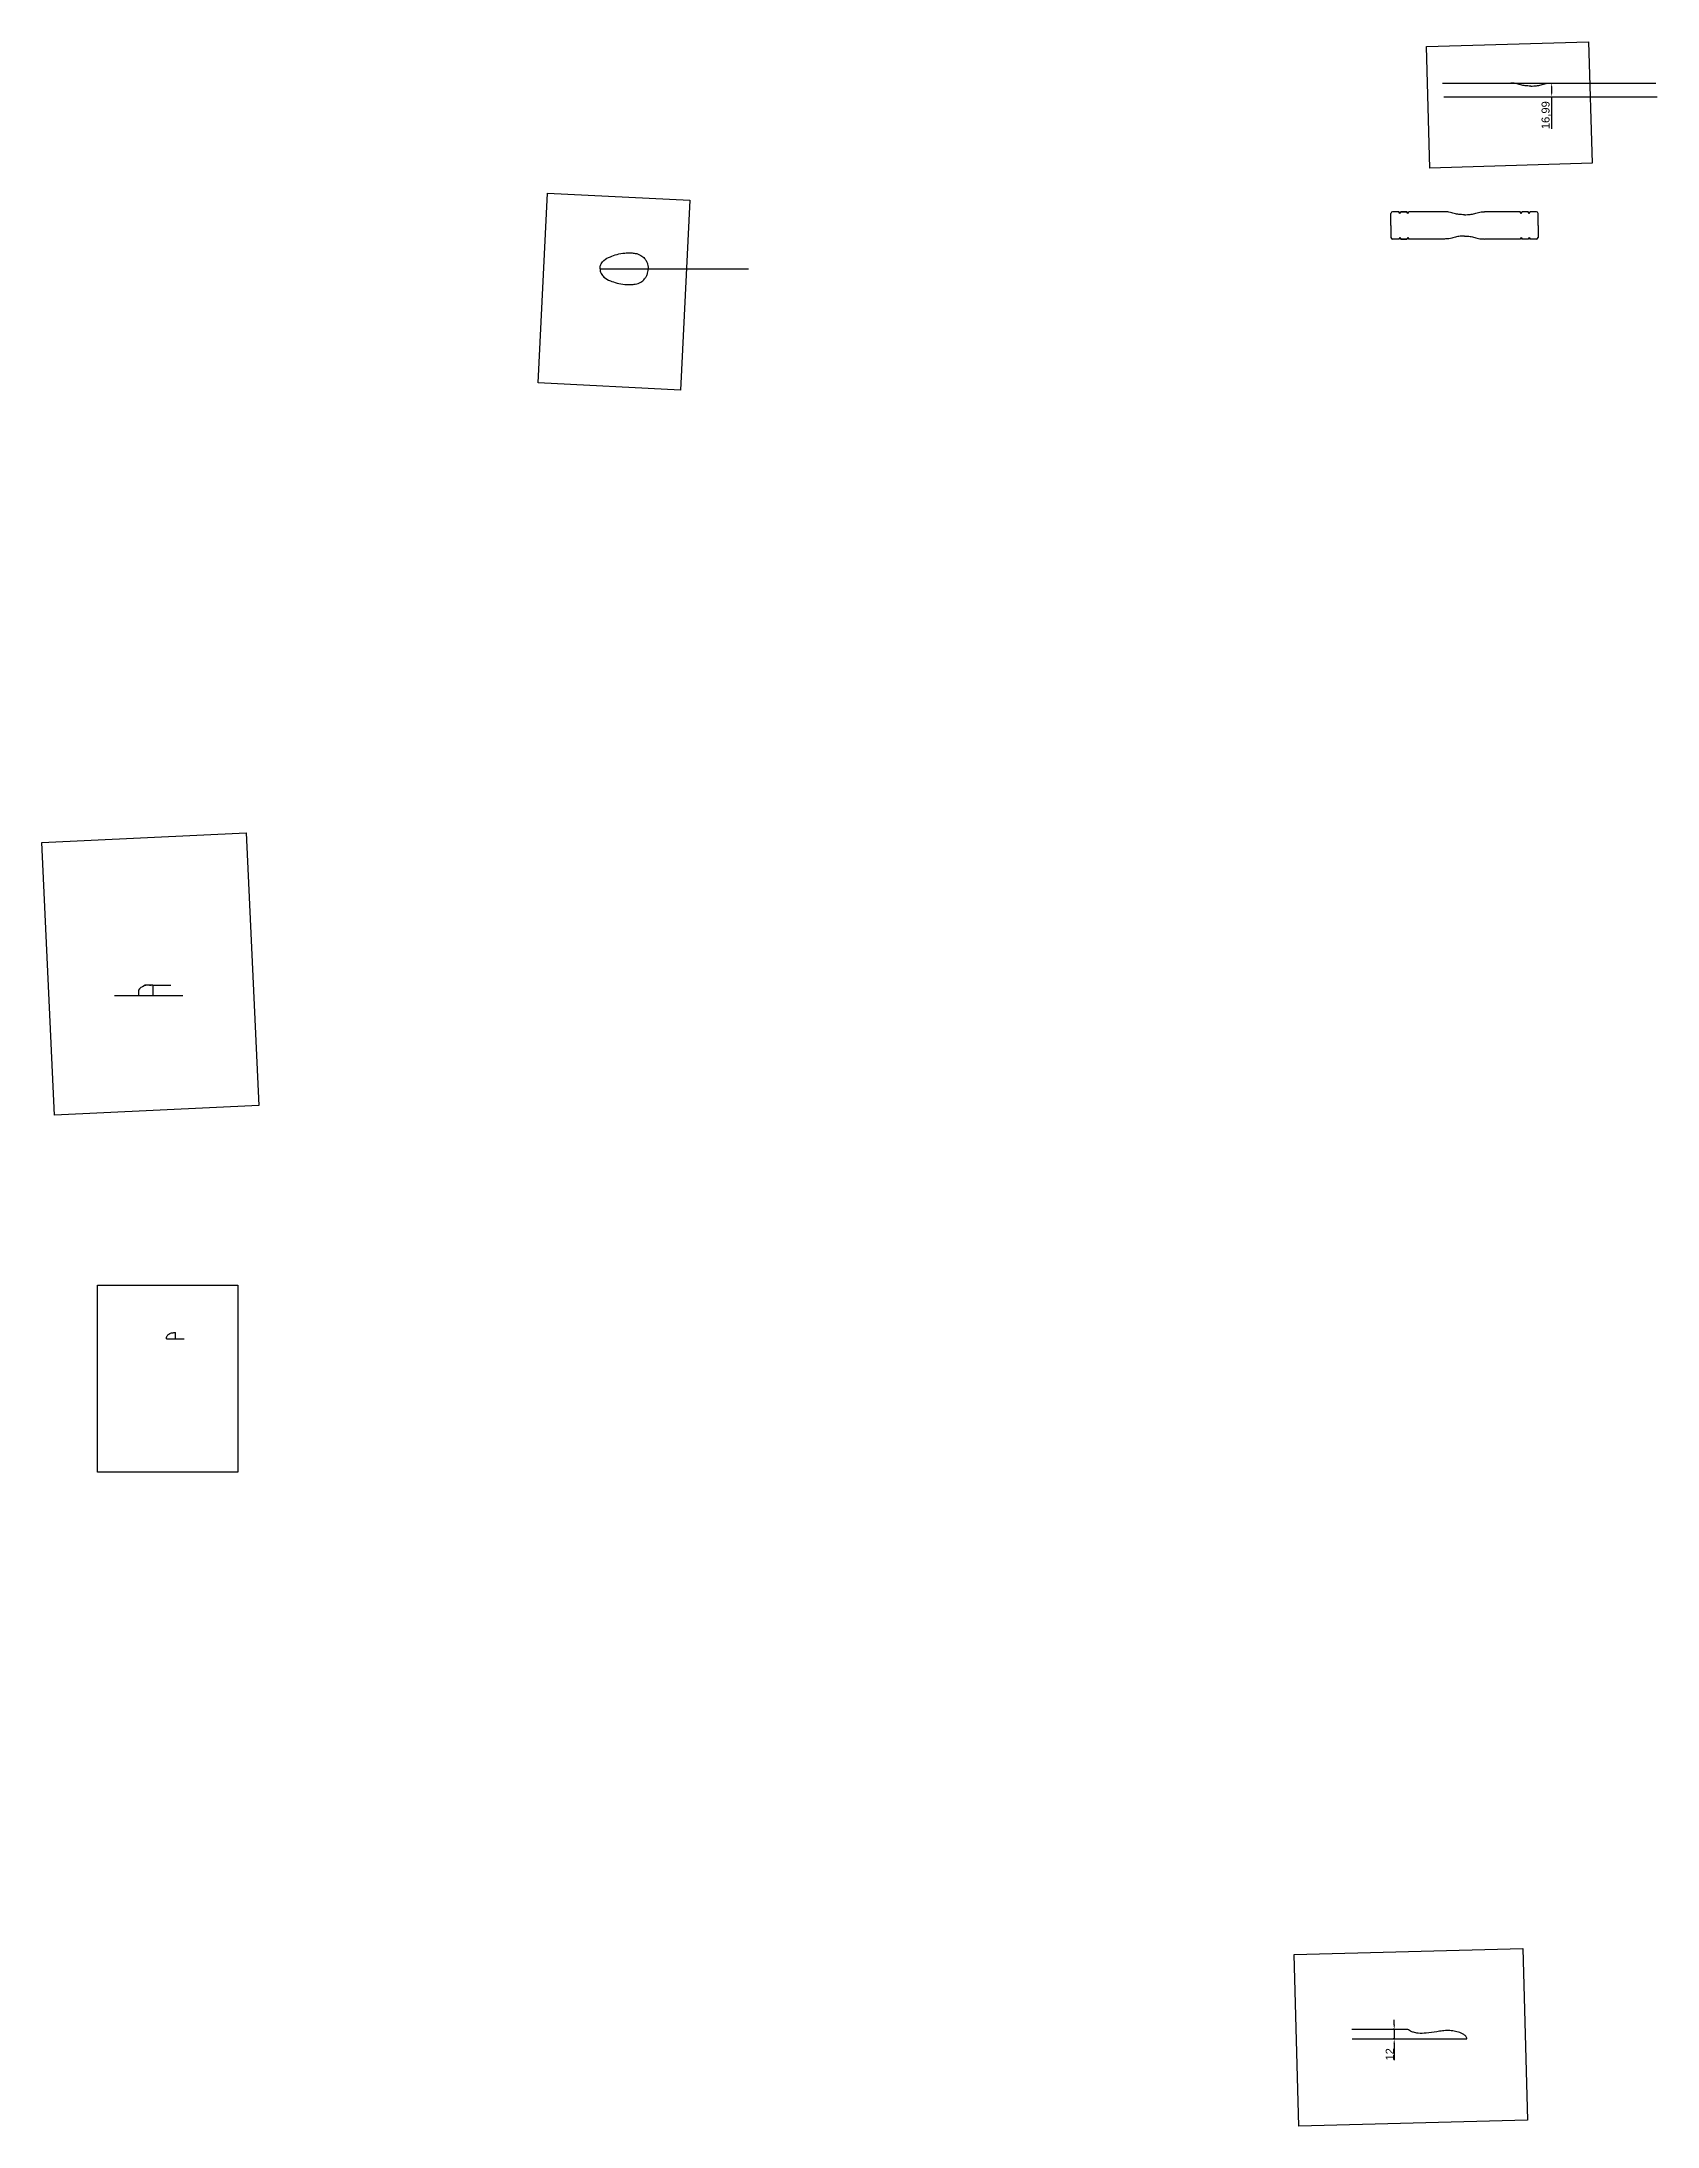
# Model space of a CAD drawing. Header units: millimetres. Extents: x 3940 to 31715, y 1502 to 5662.
# Drawn here: x 10668 to 12688, y 2065 to 4671 of the extents above; entities that cross this region are included whole.
import ezdxf

# ---------------------------------------------------------------- set-up
doc = ezdxf.new("R2010")
doc.units = ezdxf.units.MM
doc.styles.get("Standard").update_dxf_attribs({"font": 'arial.ttf'})
doc.dimstyles.new('ISO-25', dxfattribs={"dimtxt": 10, "dimasz": 6, "dimexe": 1.25, "dimexo": 0.625, "dimtad": 1, "dimtxsty": 'Standard', "dimcen": 2.5, "dimadec": 0, "dimazin": 0, "dimtfac": 1, "dimtmove": 0, "dimatfit": 3, "dimfxl": 1, "dimarcsym": 0})
picture_1 = doc.add_image_def('image6.jpg', size_in_pixel=(3072, 4096))
picture_2 = doc.add_image_def('image7.jpg', size_in_pixel=(3072, 4096))
picture_3 = doc.add_image_def('image12.jpg', size_in_pixel=(3072, 4096))
picture_4 = doc.add_image_def('image14.jpg', size_in_pixel=(1280, 1706))
picture_5 = doc.add_image_def('image15.jpg', size_in_pixel=(4032, 3024))

# ---------------------------------------------------------------- blocks, each defined once
blk = doc.blocks.new('*D1')
at = {"color": 0, "lineweight": -2, "transparency": 16777216}
for p, q in [((12555.8, 4619.2), (12557.4, 4619.2)), ((12556.2, 4613.2), (12556.2, 4608.2)), ((12555.8, 4602.2), (12557.4, 4602.2)), ((12556.2, 4602.2), (12556.2, 4562.2))]:
    blk.add_line(p, q, dxfattribs=at)
at = {"color": 0, "transparency": 16777216}
for points in [[(12555.2, 4613.2), (12557.2, 4613.2), (12556.2, 4619.2)], [(12555.2, 4608.2), (12557.2, 4608.2), (12556.2, 4602.2)]]:
    blk.add_solid(points, dxfattribs=at)
at = {"layer": 'Defpoints', "color": 0, "transparency": 16777216}
for p in [(12555.2, 4619.2), (12555.2, 4602.2), (12556.2, 4602.2)]:
    blk.add_point(p, dxfattribs=at)
at = {"color": 0, "transparency": 16777216, "insert": (12549.5, 4579.2), "char_height": 10, "attachment_point": 5, "rotation": 90}
blk.add_mtext('16,99', dxfattribs=at)
blk = doc.blocks.new('*D2')
at = {"color": 0, "lineweight": -2, "transparency": 16777216}
for p, q in [((12359.3, 2192.6), (12359.3, 2198.6)), ((12359, 2186.6), (12358.1, 2186.6)), ((12359, 2174.6), (12358.1, 2174.6)), ((12359.3, 2186.6), (12359.3, 2174.6)), ((12359.3, 2168.6), (12359.3, 2148.1))]:
    blk.add_line(p, q, dxfattribs=at)
at = {"color": 0, "transparency": 16777216}
for points in [[(12358.3, 2192.6), (12360.3, 2192.6), (12359.3, 2186.6)], [(12358.3, 2168.6), (12360.3, 2168.6), (12359.3, 2174.6)]]:
    blk.add_solid(points, dxfattribs=at)
at = {"layer": 'Defpoints', "color": 0, "transparency": 16777216}
for p in [(12359.3, 2174.6), (12359.7, 2186.6), (12359.7, 2174.6)]:
    blk.add_point(p, dxfattribs=at)
at = {"color": 0, "transparency": 16777216, "insert": (12353.7, 2155.3), "char_height": 10, "attachment_point": 5, "rotation": 90}
blk.add_mtext('12', dxfattribs=at)

msp = doc.modelspace()

# ---------------------------------------------------------------- linework, layer by layer
for p, q in [((12419.562, 4619.227), (12686.657, 4619.227)), ((12421.249, 4602.238), (12688.344, 4602.238)), ((12355.166, 4441.392), (12355.166, 4456.392)), ((12364.951, 4458.392), (12357.166, 4458.392)), ((12366.166, 4456.392), (12364.951, 4458.392)), ((12366.166, 4456.392), (12367.381, 4458.392)), ((12367.381, 4458.392), (12374.951, 4458.392)), ((12374.951, 4458.392), (12367.381, 4458.392)), ((12376.166, 4456.392), (12374.951, 4458.392)), ((12376.166, 4456.392), (12377.381, 4458.392)), ((12422.114, 4458.392), (12377.381, 4458.392)), ((12516.951, 4458.392), (12472.217, 4458.392)), ((12518.166, 4456.392), (12516.951, 4458.392)), ((12518.166, 4456.392), (12519.381, 4458.392)), ((12526.951, 4458.392), (12519.381, 4458.392)), ((12528.166, 4456.392), (12526.951, 4458.392)), ((12528.166, 4456.392), (12529.381, 4458.392)), ((12537.166, 4458.392), (12529.381, 4458.392)), ((12539.166, 4441.392), (12539.166, 4456.392)), ((12355.166, 4441.392), (12355.166, 4426.392)), ((12539.166, 4441.392), (12539.166, 4426.392)), ((12364.951, 4424.392), (12357.166, 4424.392)), ((12366.166, 4426.392), (12364.951, 4424.392)), ((12366.166, 4426.392), (12367.381, 4424.392)), ((12374.951, 4424.392), (12367.381, 4424.392)), ((12367.381, 4424.392), (12374.951, 4424.392)), ((12376.166, 4426.392), (12374.951, 4424.392)), ((12376.166, 4426.392), (12377.381, 4424.392)), ((12422.114, 4424.392), (12377.381, 4424.392)), ((12516.951, 4424.392), (12472.217, 4424.392)), ((12518.166, 4426.392), (12516.951, 4424.392)), ((12518.166, 4426.392), (12519.381, 4424.392)), ((12526.951, 4424.392), (12519.381, 4424.392)), ((12528.166, 4426.392), (12526.951, 4424.392)), ((12528.166, 4426.392), (12529.381, 4424.392)), ((12537.166, 4424.392), (12529.381, 4424.392)), ((11366.125, 4387.277), (11551.608, 4387.277)), ((10759.064, 3478.634), (10844.304, 3478.634)), ((10788.877, 3485.377), (10788.877, 3478.634)), ((10806.74, 3491.594), (10796.292, 3491.594)), ((10806.74, 3491.594), (10806.74, 3478.634)), ((10806.74, 3491.594), (10829.313, 3491.594)), ((10824.061, 3049.843), (10846.241, 3049.843)), ((10835.151, 3049.843), (10835.151, 3057.519)), ((12306.427, 2186.592), (12375.909, 2186.592)), ((12306.591, 2174.593), (12450.156, 2174.593))]:
    msp.add_line(p, q)
for centre, radius, start, end in [((12357.166, 4456.392), 2, 90, 180), ((12537.166, 4456.392), 2, 0, 90), ((12357.166, 4426.392), 2, 180, 270), ((12537.166, 4426.392), 2, 270, 0), ((10800.788, 3477.09), 14.51, 73.885486, 145.172976)]:
    msp.add_arc(centre, radius, start, end)
for points, knots in [([(12530.123, 4615.545), (12530.078, 4615.545), (12527.733, 4615.549), (12523.448, 4615.895), (12518.13, 4616.766), (12514.126, 4618.188), (12510.032, 4619.124), (12506.96, 4619.188), (12505.072, 4619.227)], [135.87806242, 135.87806242, 135.87806242, 135.87806242, 136.60804562, 173.5011519, 204.68976386, 222.61073649, 241.54875693, 271.7352041, 271.7352041, 271.7352041, 271.7352041]), ([(12530.123, 4615.545), (12530.169, 4615.545), (12532.514, 4615.549), (12536.799, 4615.895), (12542.116, 4616.766), (12546.12, 4618.188), (12550.215, 4619.124), (12553.287, 4619.188), (12555.175, 4619.227)], [135.87806242, 135.87806242, 135.87806242, 135.87806242, 136.60804562, 173.5011519, 204.68976386, 222.61073649, 241.54875693, 271.7352041, 271.7352041, 271.7352041, 271.7352041]), ([(12447.166, 4454.711), (12447.12, 4454.711), (12444.775, 4454.714), (12440.491, 4455.06), (12435.173, 4455.932), (12431.169, 4457.353), (12427.075, 4458.29), (12424.002, 4458.353), (12422.114, 4458.392)], [135.87806242, 135.87806242, 135.87806242, 135.87806242, 136.60804562, 173.5011519, 204.68976386, 222.61073649, 241.54875693, 271.7352041, 271.7352041, 271.7352041, 271.7352041]), ([(12447.166, 4454.711), (12447.211, 4454.711), (12449.556, 4454.714), (12453.841, 4455.06), (12459.159, 4455.932), (12463.163, 4457.353), (12467.257, 4458.29), (12470.33, 4458.353), (12472.217, 4458.392)], [135.87806242, 135.87806242, 135.87806242, 135.87806242, 136.60804562, 173.5011519, 204.68976386, 222.61073649, 241.54875693, 271.7352041, 271.7352041, 271.7352041, 271.7352041]), ([(11366.125, 4387.277), (11366.147, 4387.994), (11366.212, 4390.128), (11367.652, 4393.919), (11371.628, 4398.986), (11378.891, 4402.443), (11387.619, 4405.477), (11396.37, 4406.939), (11404.025, 4407.138), (11410.905, 4406.621), (11417.02, 4404.601), (11421.696, 4400.694), (11424.228, 4396.64), (11425.797, 4393.039), (11426.332, 4389.866), (11426.363, 4387.989), (11426.375, 4387.277)], [0, 0, 0, 0, 2.14478055, 6.38255896, 11.89078919, 21.06949257, 29.88940379, 39.70256517, 47.49699092, 52.82645969, 60.36194837, 66.39092487, 70.67754567, 74.6093406, 78.10419481, 80.24021245, 80.24021245, 80.24021245, 80.24021245]), ([(12447.166, 4428.074), (12447.12, 4428.074), (12444.775, 4428.07), (12440.491, 4427.724), (12435.173, 4426.852), (12431.169, 4425.431), (12427.075, 4424.495), (12424.002, 4424.431), (12422.114, 4424.392)], [135.87806242, 135.87806242, 135.87806242, 135.87806242, 136.60804562, 173.5011519, 204.68976386, 222.61073649, 241.54875693, 271.7352041, 271.7352041, 271.7352041, 271.7352041]), ([(12447.166, 4428.074), (12447.211, 4428.074), (12449.556, 4428.07), (12453.841, 4427.724), (12459.159, 4426.852), (12463.163, 4425.431), (12467.257, 4424.495), (12470.33, 4424.431), (12472.217, 4424.392)], [135.87806242, 135.87806242, 135.87806242, 135.87806242, 136.60804562, 173.5011519, 204.68976386, 222.61073649, 241.54875693, 271.7352041, 271.7352041, 271.7352041, 271.7352041]), ([(11366.125, 4387.277), (11366.147, 4386.56), (11366.212, 4384.426), (11367.652, 4380.635), (11371.628, 4375.568), (11378.891, 4372.111), (11387.619, 4369.077), (11396.37, 4367.615), (11404.025, 4367.416), (11410.905, 4367.933), (11417.02, 4369.953), (11421.696, 4373.86), (11424.228, 4377.914), (11425.797, 4381.515), (11426.332, 4384.688), (11426.363, 4386.565), (11426.375, 4387.277)], [0, 0, 0, 0, 2.14478055, 6.38255896, 11.89078919, 21.06949257, 29.88940379, 39.70256517, 47.49699092, 52.82645969, 60.36194837, 66.39092487, 70.67754567, 74.6093406, 78.10419481, 80.24021245, 80.24021245, 80.24021245, 80.24021245]), ([(10824.061, 3049.843), (10824.074, 3050.405), (10824.102, 3051.598), (10824.582, 3053.305), (10825.652, 3054.728), (10827.177, 3055.861), (10829.18, 3056.785), (10831.34, 3057.176), (10833.345, 3057.519), (10834.537, 3057.519), (10835.151, 3057.519)], [0, 0, 0, 0, 1.68467542, 3.57741203, 5.20496106, 6.92919011, 9.23165277, 11.75346286, 13.48644358, 15.32370121, 15.32370121, 15.32370121, 15.32370121]), ([(12450.156, 2174.593), (12450.138, 2174.962), (12450.095, 2175.868), (12449.401, 2177.348), (12447.671, 2179.236), (12444.898, 2181.129), (12440.199, 2182.855), (12434.288, 2184.491), (12427.036, 2185.185), (12419.645, 2184.937), (12410.575, 2182.834), (12400.366, 2181.884), (12390.582, 2181.206), (12383.919, 2182.623), (12379.861, 2184.169), (12377.484, 2185.673), (12376.278, 2186.38), (12375.909, 2186.592)], [0, 0, 0, 0, 1.10120196, 2.70444399, 4.76611758, 8.73781828, 12.62906519, 19.73787933, 27.08397487, 34.39799387, 41.81624617, 54.92299116, 65.1867717, 70.99002367, 75.218744, 78.13534875, 79.41101173, 79.41101173, 79.41101173, 79.41101173])]:
    msp.add_open_spline(points, degree=3, knots=knots)

# ---------------------------------------------------------------- dimensions: what is measured, and where the dimension line sits
for base, p1, p2, picture, middle in [((12556.152, 4602.238), (12555.175, 4619.227), (12555.175, 4602.238), '*D1', (12549.517, 4579.201)), ((12359.339, 2174.593), (12359.668, 2186.592), (12359.668, 2174.593), '*D2', (12353.694, 2155.327))]:
    dim = msp.add_linear_dim(base=base, p1=p1, p2=p2, angle=90, dimstyle='ISO-25')
    dim.commit()
    dim.dimension.update_dxf_attribs({"geometry": picture, "text_midpoint": middle})

# ---------------------------------------------------------------- pictures from other files: only their frames are drawn
image = msp.add_image(picture_1, insert=(12399.58, 4665.087), size_in_units=(152.059, 202.745), rotation=-88.314165)
image.dxf.flags = 7
image = msp.add_image(picture_2, insert=(11288.729, 4244.47), size_in_units=(178.078, 237.437), rotation=-2.841799)
image.dxf.flags = 7
image = msp.add_image(picture_5, insert=(10667.872, 3670.242), size_in_units=(341.376, 256.032), rotation=-87.319451)
image.dxf.flags = 7
image = msp.add_image(picture_4, insert=(10737.736, 2882.911), size_in_units=(175.467, 233.865))
image.dxf.flags = 7
image = msp.add_image(picture_3, insert=(12234.17, 2279.928), size_in_units=(214.648, 286.197), rotation=-88.428944)
image.dxf.flags = 7

doc.saveas('drawing.dxf')
